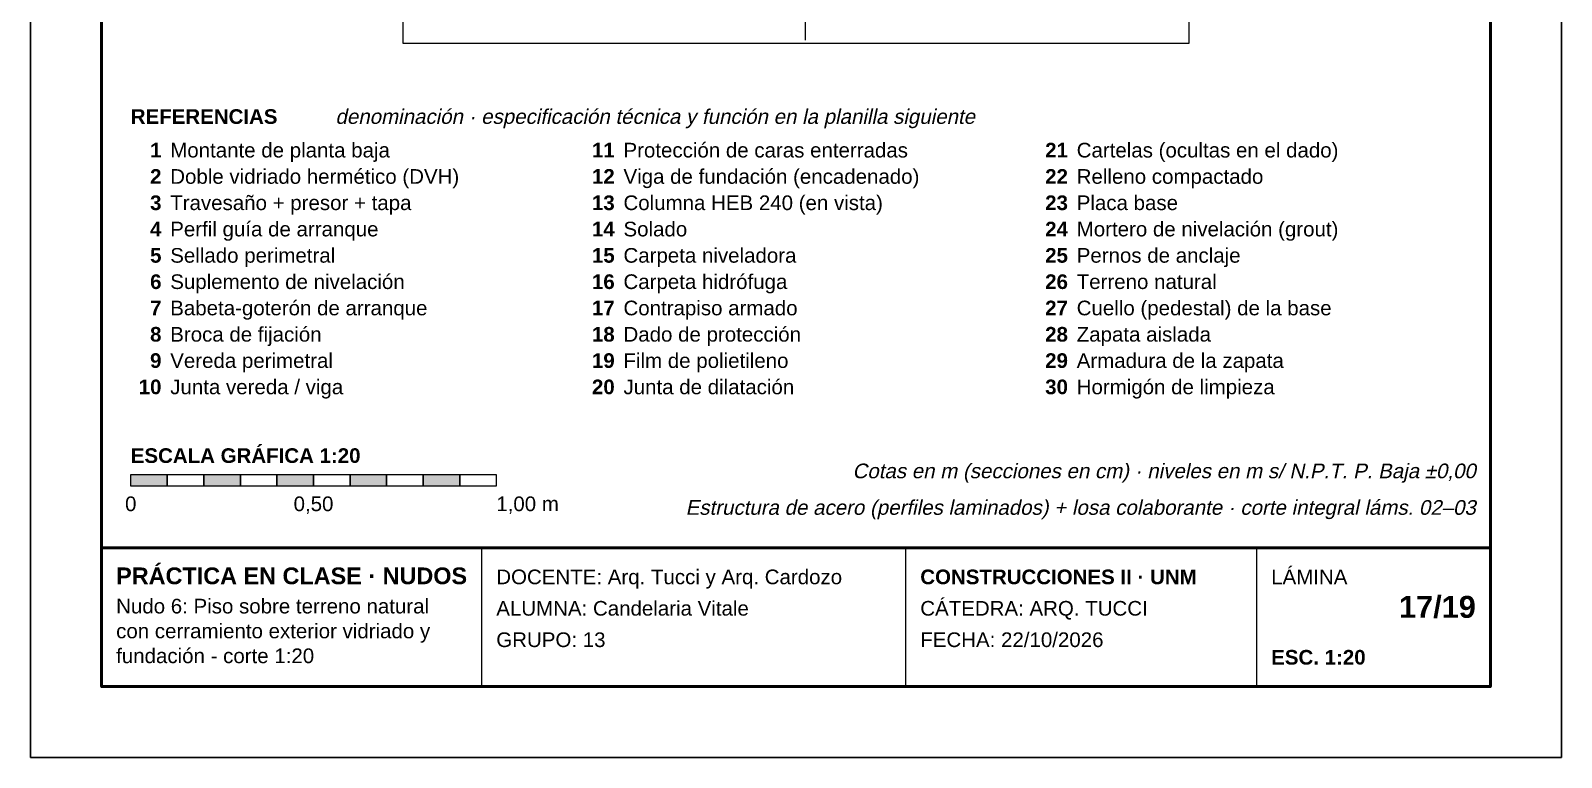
# Model space of a CAD drawing. Header units: millimetres. Extents: x 6 to 4194, y 6 to 5934.
# Drawn here: x 6 to 4194, y 6 to 1995 of the extents above; entities that cross this region are included whole.
import ezdxf
from ezdxf.enums import TextEntityAlignment as Align

# ---------------------------------------------------------------- set-up
doc = ezdxf.new("R2010")
doc.units = ezdxf.units.MM
doc.header["$LTSCALE"] = 20
doc.linetypes.add('DASHDOT', pattern=[3.556, 2.54, -0.508, 0, -0.508])
for name, color, linetype in [('X-EJES', 1, 'DASHDOT'), ('X-MARCO', 7, 'Continuous'), ('X-ROTULO', 7, 'Continuous'), ('X-TEXTOS', 7, 'Continuous')]:
    doc.layers.add(name, color=color, linetype=linetype)
doc.styles.add('ARIAL', font='arial.ttf')
doc.styles.add('ARIAL-B', font='arialbd.ttf')

msp = doc.modelspace()

# ---------------------------------------------------------------- hatches: boundary and pattern name
at = {"layer": 'X-TEXTOS'}
h = msp.add_hatch(color=7, dxfattribs=at)
h.dxf.hatch_style = 1
h.paths.add_polyline_path([(280, 780), (380, 780), (380, 748), (280, 748)])
h = msp.add_hatch(color=7, dxfattribs=at)
h.dxf.hatch_style = 1
h.paths.add_polyline_path([(480, 780), (580, 780), (580, 748), (480, 748)])
h = msp.add_hatch(color=7, dxfattribs=at)
h.dxf.hatch_style = 1
h.paths.add_polyline_path([(680, 780), (780, 780), (780, 748), (680, 748)])
h = msp.add_hatch(color=7, dxfattribs=at)
h.dxf.hatch_style = 1
h.paths.add_polyline_path([(880, 780), (980, 780), (980, 748), (880, 748)])
h = msp.add_hatch(color=7, dxfattribs=at)
h.dxf.hatch_style = 1
h.paths.add_polyline_path([(1080, 780), (1180, 780), (1180, 748), (1080, 748)])

# ---------------------------------------------------------------- linework, layer by layer
at = {"layer": 'X-EJES', "color": 12, "lineweight": 13, "true_color": 0xcc0000}
msp.add_lwpolyline([(2125, 4940), (2125, 1960)], dxfattribs=at)
at = {"layer": 'X-MARCO', "lineweight": 30}
msp.add_lwpolyline([(6, 5934), (4194, 5934), (4194, 6), (6, 6)], close=True, dxfattribs=at)
at = {"layer": 'X-MARCO', "lineweight": 50}
msp.add_lwpolyline([(200, 5740), (4000, 5740), (4000, 200), (200, 200)], close=True, dxfattribs=at)
at = {"layer": 'X-ROTULO', "lineweight": 50}
msp.add_lwpolyline([(200, 580), (4000, 580), (4000, 200), (200, 200)], close=True, dxfattribs=at)
at = {"layer": 'X-ROTULO', "lineweight": 25}
for points in [[(1240, 580), (1240, 200)], [(2400, 580), (2400, 200)], [(3360, 580), (3360, 200)]]:
    msp.add_lwpolyline(points, dxfattribs=at)
at = {"layer": 'X-TEXTOS', "lineweight": 13}
for points in [[(1025, 4860), (3175, 4860), (3175, 1960), (1025, 1960)], [(280, 780), (380, 780), (380, 748), (280, 748)], [(380, 780), (480, 780), (480, 748), (380, 748)], [(480, 780), (580, 780), (580, 748), (480, 748)], [(580, 780), (680, 780), (680, 748), (580, 748)], [(680, 780), (780, 780), (780, 748), (680, 748)], [(780, 780), (880, 780), (880, 748), (780, 748)], [(880, 780), (980, 780), (980, 748), (880, 748)], [(980, 780), (1080, 780), (1080, 748), (980, 748)], [(1080, 780), (1180, 780), (1180, 748), (1080, 748)], [(1180, 780), (1280, 780), (1280, 748), (1180, 748)]]:
    msp.add_lwpolyline(points, close=True, dxfattribs=at)

# ---------------------------------------------------------------- texts
at = {"layer": 'X-ROTULO'}
for s, height, style, p in [('PRÁCTICA EN CLASE · NUDOS', 45.824, 'ARIAL-B', (240, 480)), ('DOCENTE: Arq. Tucci y Arq. Cardozo', 40.096, 'ARIAL', (1280, 480)), ('CONSTRUCCIONES II · UNM', 40.096, 'ARIAL-B', (2440, 480)), ('LÁMINA', 40.1, 'ARIAL', (3400, 480)), ('Nudo 6: Piso sobre terreno natural', 40.096, 'ARIAL', (240, 400)), ('ALUMNA: Candelaria Vitale', 40.096, 'ARIAL', (1280, 394)), ('CÁTEDRA: ARQ. TUCCI', 40.096, 'ARIAL', (2440, 394)), ('con cerramiento exterior vidriado y', 40.096, 'ARIAL', (240, 332)), ('GRUPO: 13', 40.1, 'ARIAL', (1280, 308)), ('FECHA: 22/10/2026', 40.096, 'ARIAL', (2440, 308)), ('fundación - corte 1:20', 40.096, 'ARIAL', (240, 264)), ('ESC. 1:20', 40.1, 'ARIAL-B', (3400, 260))]:
    msp.add_text(s, height=height, dxfattribs=dict(at, style=style)).set_placement(p)
at = {"layer": 'X-ROTULO', "style": 'ARIAL-B'}
msp.add_text('17/19', height=60.14, dxfattribs=at).set_placement((3960, 388), align=Align.RIGHT)
at = {"layer": 'X-TEXTOS'}
for s, height, style, p in [('REFERENCIAS', 40.096, 'ARIAL-B', (280, 1740)), ('Montante de planta baja', 40.096, 'ARIAL', (388, 1648)), ('Protección de caras enterradas', 40.096, 'ARIAL', (1628, 1648)), ('Cartelas (ocultas en el dado)', 40.096, 'ARIAL', (2868, 1648)), ('Doble vidriado hermético (DVH)', 40.096, 'ARIAL', (388, 1576)), ('Viga de fundación (encadenado)', 40.096, 'ARIAL', (1628, 1576)), ('Relleno compactado', 40.096, 'ARIAL', (2868, 1576)), ('Travesaño + presor + tapa', 40.096, 'ARIAL', (388, 1504)), ('Columna HEB 240 (en vista)', 40.096, 'ARIAL', (1628, 1504)), ('Placa base', 40.1, 'ARIAL', (2868, 1504)), ('Perfil guía de arranque', 40.096, 'ARIAL', (388, 1432)), ('Solado', 40.1, 'ARIAL', (1628, 1432)), ('Mortero de nivelación (grout)', 40.096, 'ARIAL', (2868, 1432)), ('Sellado perimetral', 40.096, 'ARIAL', (388, 1360)), ('Carpeta niveladora', 40.096, 'ARIAL', (1628, 1360)), ('Pernos de anclaje', 40.096, 'ARIAL', (2868, 1360)), ('Suplemento de nivelación', 40.096, 'ARIAL', (388, 1288)), ('Carpeta hidrófuga', 40.096, 'ARIAL', (1628, 1288)), ('Terreno natural', 40.096, 'ARIAL', (2868, 1288)), ('Babeta-goterón de arranque', 40.096, 'ARIAL', (388, 1216)), ('Contrapiso armado', 40.096, 'ARIAL', (1628, 1216)), ('Cuello (pedestal) de la base', 40.096, 'ARIAL', (2868, 1216)), ('Broca de fijación', 40.096, 'ARIAL', (388, 1144)), ('Dado de protección', 40.096, 'ARIAL', (1628, 1144)), ('Zapata aislada', 40.096, 'ARIAL', (2868, 1144)), ('Vereda perimetral', 40.096, 'ARIAL', (388, 1072)), ('Film de polietileno', 40.096, 'ARIAL', (1628, 1072)), ('Armadura de la zapata', 40.096, 'ARIAL', (2868, 1072)), ('Junta vereda / viga', 40.096, 'ARIAL', (388, 1000)), ('Junta de dilatación', 40.096, 'ARIAL', (1628, 1000)), ('Hormigón de limpieza', 40.096, 'ARIAL', (2868, 1000)), ('ESCALA GRÁFICA 1:20', 40.096, 'ARIAL-B', (280, 812)), ('1,00 m', 40.1, 'ARIAL', (1280, 680))]:
    msp.add_text(s, height=height, dxfattribs=dict(at, style=style)).set_placement(p)
at = {"layer": 'X-TEXTOS', "style": 'ARIAL', "oblique": 12}
msp.add_text('denominación · especificación técnica y función en la planilla siguiente', height=40.096, dxfattribs=at).set_placement((840, 1740))
at = {"layer": 'X-TEXTOS', "style": 'ARIAL-B'}
for s, p in [('1', (364, 1648)), ('11', (1604, 1648)), ('21', (2844, 1648)), ('2', (364, 1576)), ('12', (1604, 1576)), ('22', (2844, 1576)), ('3', (364, 1504)), ('13', (1604, 1504)), ('23', (2844, 1504)), ('4', (364, 1432)), ('14', (1604, 1432)), ('24', (2844, 1432)), ('5', (364, 1360)), ('15', (1604, 1360)), ('25', (2844, 1360)), ('6', (364, 1288)), ('16', (1604, 1288)), ('26', (2844, 1288)), ('27', (2844, 1216)), ('7', (364, 1216)), ('17', (1604, 1216)), ('8', (364, 1144)), ('18', (1604, 1144)), ('28', (2844, 1144)), ('9', (364, 1072)), ('19', (1604, 1072)), ('29', (2844, 1072)), ('10', (364, 1000)), ('20', (1604, 1000)), ('30', (2844, 1000))]:
    msp.add_text(s, height=40.1, dxfattribs=at).set_placement(p, align=Align.RIGHT)
at = {"layer": 'X-TEXTOS', "style": 'ARIAL', "oblique": 12}
for s, p in [('Cotas en m (secciones en cm) · niveles en m s/ N.P.T. P. Baja ±0,00', (3960, 770)), ('Estructura de acero (perfiles laminados) + losa colaborante · corte integral láms. 02–03', (3960, 670))]:
    msp.add_text(s, height=40.096, dxfattribs=at).set_placement(p, align=Align.RIGHT)
at = {"layer": 'X-TEXTOS', "style": 'ARIAL'}
for s, p in [('0', (280, 680)), ('0,50', (780, 680))]:
    msp.add_text(s, height=40.1, dxfattribs=at).set_placement(p, align=Align.CENTER)

doc.saveas('drawing.dxf')
